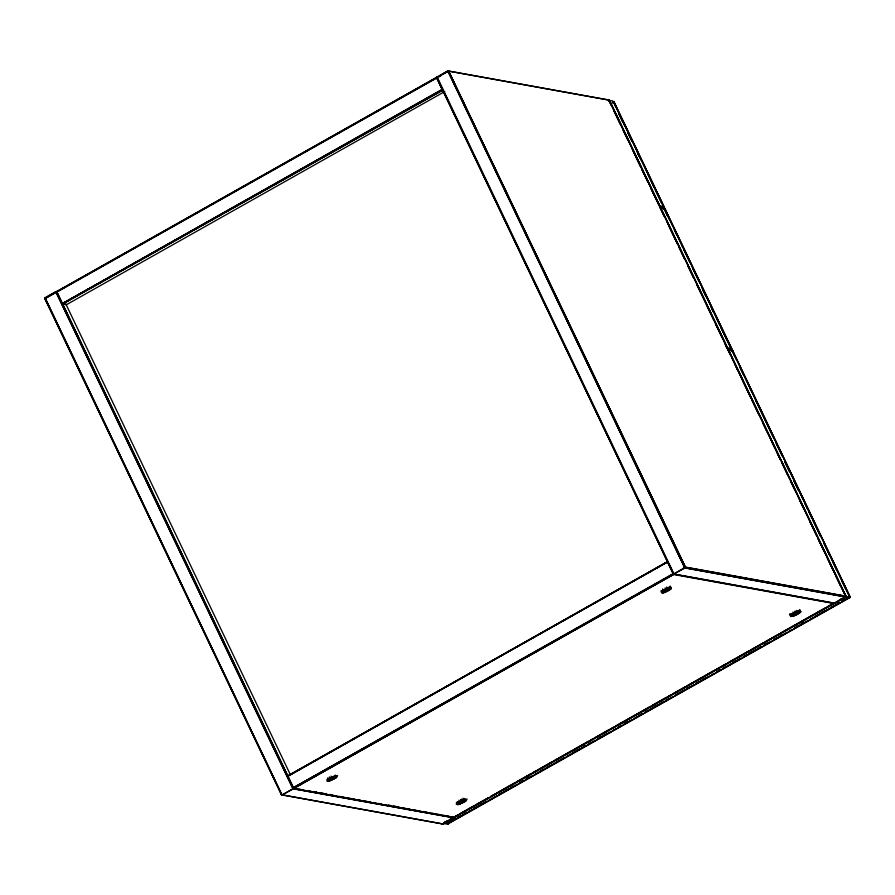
<?xml version="1.0" encoding="UTF-8"?>
<svg xmlns="http://www.w3.org/2000/svg" width="895" height="895" viewBox="0 0 895 895"><rect width="100%" height="100%" fill="white"/><g stroke="black" fill="none" stroke-linecap="round" stroke-linejoin="round"><path stroke-width="1.34" d="M287.821 776.357L287.72 775.696L287.821 776.357L667.502 561.713L673.588 574.478L436.503 77.418L436.615 78.089L56.832 292.072L56.676 291.513L293.817 788.473L673.588 574.478L834.229 603.566L834.118 602.894L834.218 603.554M444.815 91.503L66.241 304.815L62.415 303.729L442.6 90.194L436.48 77.451L56.676 291.513M448.887 822.415C449.077 824.619 449.111 820.077 451.315 821.051M662.747 207.181C665.869 205.749 660.745 209.139 659.85 206.991M730.387 348.714L730.421 349.475L730.32 348.513M664.616 209.911L664.571 208.143L660.096 207.73M736.674 360.148L732.378 350.202L728.273 349.43M449.357 819.753L454.179 816.978L454 817.974L443.226 824.038L281.422 794.738L282.35 794.928L293.146 788.842L293.538 787.913L293.806 788.461L293.247 787.723L673.364 574.277M845.909 597.155L846.066 596.171L845.674 597.11L834.397 603.264L845.909 597.155L846.066 596.171L685.436 567.094L674.036 574.064L437.174 77.048L436.726 77.865L448.171 70.839L685.436 567.094L685.055 568.034L673.409 574.042L436.782 77.138L447.735 70.918L448.887 71.164L447.959 70.973L443.495 73.77M454.168 816.99L453.776 817.929L442.779 824.127L442.063 823.803L442.991 824.004M56.922 291.904L56.038 291.669L45.265 297.867L44.884 298.796L56.989 291.983L55.837 291.736L45.041 297.822L44.828 298.684L56.452 291.692L293.392 788.316L454.447 817.549L834.274 603.398M613.802 103.395C615.189 100.844 609.987 99.725 609.036 101.627M282.138 794.883L673.241 574.109L293.347 787.913M44.884 298.796L44.951 297.878M293.538 787.913L292.911 788.808L55.837 291.736L293.101 788.674L454.224 817.75M685.436 567.094L684.809 567.989L447.735 70.918L609.495 100.162L447.735 70.918M447.69 824.094L850.25 597.278L448.194 823.434L448.977 823.378L444.804 822.673L443.461 823.434L447.589 824.15L448.451 822.897M437.006 77.171L436.782 77.988M671.384 588.474C670.858 585.408 663.161 590.107 661.192 591.942C661.729 595.007 669.415 590.308 671.384 588.474L670.254 586.102M800.835 611.9C800.309 608.846 792.612 613.545 790.643 615.368C791.18 618.434 798.866 613.735 800.835 611.9L799.705 609.54M336.52 777.453L337.628 775.641L330.96 777.565L326.832 780.977L330.255 780.686L335.916 777.889L336.52 777.453L335.39 775.081M465.959 800.88L467.078 799.078L461.261 800.577L456.282 804.415L459.706 804.113L465.366 801.316L465.959 800.88L464.829 798.519M845.685 597.099L846.066 596.171M439.02 76.578L441.257 75.18M439.098 76.567L441.414 75.135M443.73 73.714L448.887 71.164M662.546 207.483L663.967 206.723L613.903 101.761L612.616 102.489M443.383 823.389L844.79 597.301L848.829 598.039L850.25 597.278L732.378 350.202L850.239 597.278M56.698 291.714L436.458 77.585M436.503 77.809L56.754 291.882L293.482 788.115M439.199 76.623L441.627 75.258M442.141 89.645L62.359 303.629L442.029 89.455L442.6 90.194L62.65 304.043M62.415 303.729L442.253 89.836M62.538 303.897L442.376 89.992M612.415 102.388L613.836 101.672L663.956 206.734M612.851 102.69L613.97 102.064M613.109 102.992L613.959 102.522L663.866 206.667L659.19 205.828M613.243 103.182L613.925 102.791M662.647 206.689L663.587 206.555L662.736 207.036M662.703 206.879L663.385 206.488L614.518 104.044M663.318 208.938L664.705 208.278L731.707 348.748L730.354 349.497L727.59 349.016M663.531 209.083L664.75 208.401M663.654 209.206L664.772 208.58M730.443 348.893L731.707 348.748L730.286 349.497L730.175 348.189M730.477 349.061L731.327 348.58L664.761 209.038M730.488 349.318L731.607 348.692M731.271 351.108L732.49 350.426M731.394 351.22L732.513 350.594M731.528 351.366L732.513 350.806M287.675 775.92L667.502 561.702M287.687 775.999L667.457 561.926M287.742 776.166L667.491 562.094M293.291 787.824L673.029 573.729L673.588 574.478M683.019 568.459L685.447 567.083M293.649 788.327L673.543 574.445M446.907 821.073L444.367 822.371L447.041 821.218M455.443 816.329L457.994 814.819M460.298 813.589L473.813 805.903M476.106 804.683L479.899 802.479M480.973 801.942L488.267 797.837M490.695 796.46L494.51 794.245M496.781 793.037L500.596 790.822M501.636 790.296L510.329 785.329M511.369 784.814L515.196 782.588M517.444 781.391L531.026 773.672M533.252 772.486L535.892 770.931M538.108 769.745L551.712 762.014M553.915 760.839L557.798 758.58M558.782 758.099L572.408 750.346M574.579 749.193L578.494 746.922M579.445 746.452L588.239 741.44M589.178 740.982L593.105 738.688M595.253 737.547L599.191 735.265M600.12 734.806L608.924 729.772M609.842 729.335L613.489 727.277M615.917 725.901L635.707 714.691M636.591 714.266L649.96 706.726M652.388 705.361L656.404 703.022M657.254 702.62L666.137 697.541M666.976 697.138L670.624 695.079M673.062 693.715L677.09 691.365M677.918 690.974L685.212 686.857M687.651 685.492L692.92 682.449M693.726 682.068L705.886 675.21M706.312 674.908L713.606 670.791M714.4 670.422L726.55 663.575M728.989 662.199L734.303 659.134M735.063 658.776L742.358 654.67M742.828 654.334L748.433 651.236M750.871 649.871L755 647.477M755.727 647.13L763.021 643.024M765.46 641.648L770.819 638.56M771.535 638.224L775.685 635.808M776.401 635.484L778.829 634.119M781.257 632.743L783.696 631.378M784.21 631.009L791.516 626.892M792.198 626.578L799.503 622.472M800.04 622.092L804.359 619.732M804.907 619.351L812.212 615.234M812.873 614.932L820.167 610.826M820.726 610.435L825.033 608.085M827.461 606.709L832.898 603.577M840.013 599.572L842.441 598.207M449.48 819.842L488.469 797.769M490.818 796.55L588.284 741.53M589.29 741.071L608.969 729.872M609.954 729.425L666.182 697.641M667.099 697.227L834.867 602.693M838.514 600.635L840.953 599.27M526.696 778.583L529.124 777.207M625.169 723.093L627.596 721.728M801.45 623.77L803.878 622.394M448.954 822.617L451.382 821.241M458.676 817.135L461.115 815.77M463.543 814.394L465.971 813.029M474.484 808.23L481.778 804.124M484.206 802.748L486.645 801.383M500.014 793.843L502.442 792.478M504.881 791.102L508.528 789.054M510.955 787.678L513.383 786.313M520.677 782.196L523.116 780.832M525.544 779.455L529.191 777.408M541.352 770.55L543.78 769.185M546.207 767.809L549.854 765.762M557.149 761.645L559.588 760.28M562.015 758.904L564.454 757.539M572.957 752.74L580.251 748.634M582.69 747.269L585.117 745.893M588.765 743.834L591.192 742.47M598.486 738.364L600.925 736.988M603.353 735.623L607 733.564M619.161 726.718L621.589 725.342M624.016 723.977L627.663 721.918M639.824 715.071L642.252 713.695M644.691 712.331L648.338 710.272M650.766 708.907L658.06 704.79M660.488 703.425L662.926 702.049M665.354 700.684L669.001 698.626M676.296 694.52L678.734 693.144M681.162 691.779L683.59 690.403M687.237 688.356L689.676 686.98M696.97 682.874L699.398 681.498M701.825 680.133L705.473 678.074M717.633 671.228L720.061 669.863M722.5 668.487L726.147 666.428M733.441 662.322L735.869 660.957M738.297 659.581L740.736 658.217M743.163 656.84L746.81 654.782M749.238 653.417L756.532 649.311M758.971 647.935L761.399 646.57M763.827 645.194L767.474 643.147M774.779 639.03L777.207 637.665M779.634 636.289L782.073 634.924M795.442 627.384L797.87 626.019M800.309 624.643L803.956 622.596M816.106 615.738L818.545 614.373M820.972 612.997L824.619 610.949M831.914 606.832L834.341 605.467M836.78 604.091L839.208 602.727M841.636 601.35L845.283 599.303M448.317 823.176L466.026 813.208M468.454 811.832L486.69 801.562M489.129 800.197L496.423 796.08M498.851 794.715L517.086 784.434M519.514 783.069L523.161 781.011M525.6 779.646L532.894 775.529M535.322 774.164L543.836 769.364M546.263 768L564.499 757.718M566.938 756.353L585.173 746.072M587.601 744.707L594.895 740.59M597.323 739.225L610.703 731.696M613.131 730.32L615.559 728.955M617.997 727.579L621.645 725.521M624.072 724.156L631.367 720.05M633.794 718.674L642.308 713.886M644.736 712.509L662.971 702.239M665.41 700.863L672.704 696.757M675.132 695.381L693.368 685.111M695.807 683.735L709.176 676.206M711.603 674.83L714.042 673.465M716.47 672.089L720.117 670.042M722.545 668.666L740.78 658.396M743.219 657.019L761.455 646.749M763.882 645.373L771.177 641.268M773.604 639.903L786.985 632.362M789.412 630.997L791.851 629.621M794.279 628.256L807.648 620.716M810.087 619.351L839.264 602.906M841.692 601.541L848.986 597.424M447.489 824.161L449.055 823.098M609.529 100.967L659.593 205.94M730.421 349.475L730.231 348.312M848.907 598.028L848.784 596.842M447.936 823.847L449.022 823.31L448.059 823.657M608.589 100.05L609.372 100.095M684.809 567.989L448.361 70.873M833.961 602.984L835.136 603.219M673.846 574.143L673.331 573.908L835.024 603.275M56.363 291.692L293.258 788.506L454.291 817.549M281.768 794.984L44.784 298.136M673.588 574.154L436.682 77.317M45.097 297.99L281.947 794.961L45.041 297.822M846.167 596.394L685.391 567.296L448.675 71.007M850.172 597.278L685.29 567.497L448.429 70.895M846.2 596.73L685.167 567.698L448.171 70.839M447.936 70.85L684.999 567.855L846.133 596.931M684.91 567.933L845.999 597.088M673.521 574.131L834.677 603.308M316.897 792.243L314.145 791.739L316.897 792.467M319.638 792.735L326.507 793.977M329.248 794.48L332 794.973M378.674 803.419L381.427 803.923M391.037 805.657L388.285 805.164L391.025 805.88M393.755 806.048L396.519 806.652M293.448 788.215L296.301 788.73M299.053 789.121L301.794 789.726M308.663 790.867L311.404 791.471M319.649 792.847L326.507 794.201M329.259 794.592L336.117 795.946M338.869 796.326L345.727 797.68M348.479 798.071L355.337 799.425M358.089 799.806L360.83 800.41M363.583 800.801L370.44 802.155M373.193 802.546L375.922 803.151M378.686 803.531L381.415 804.146M393.789 806.272L400.636 807.626M403.399 808.006L410.246 809.36M413.009 809.751L419.867 811.105M422.619 811.485L429.477 812.839M432.229 813.231L434.959 813.835M437.722 814.226L440.452 814.83M443.204 815.323L450.062 816.564M293.012 788.741L454.101 817.907M281.466 794.805L443.226 824.038L442.164 823.892M673.331 573.908L674.271 574.109M281.433 794.726L282.361 794.928M727.143 347.898L731.685 348.748L664.705 208.278M845.216 596.305L846.144 596.551L609.338 100.016M730.891 348.423L703.011 289.566M850.026 597.166L732.502 351.053M281.5 794.861L44.761 298.46M456.886 802.681L458.229 804.538L457.278 802.312M327.436 779.243L328.778 781.111L327.827 778.885M326.955 779.444L328.163 781.223M456.953 802.546L458.229 804.538L457.3 802.491M327.503 779.109L328.778 781.111L327.85 779.064M457.703 802.2L458.934 804.359L457.804 801.987M328.252 778.773L329.483 780.921L328.353 778.56M457.009 802.379L458.229 804.538L457.054 802.2M327.559 778.952L328.778 781.111L327.604 778.762M457.658 802.021L458.934 804.359L457.815 802.256M328.208 778.583L329.483 780.921L327.805 777.777M632.306 149.275L640.731 166.929L635.897 156.86M659.984 207.304L664.213 216.12M667.222 222.43L677.459 243.865L668.99 226.245M687.673 265.334L693.726 277.92M723.227 339.72L715.374 323.363L721.348 336.005M731.662 357.385L750.927 397.738M759.956 416.656L752.091 400.3L758.054 412.964M762.92 423.011L780.44 459.538M789.468 478.456L781.592 462.111L787.533 474.775M790.621 481.04L796.695 493.592M797.893 496.11L817.169 536.474M818.31 539.058L826.197 555.392M665.332 210.56L673.107 226.86M674.304 229.377L682.079 245.677M683.277 248.183L691.052 264.484M692.249 266.99L700.024 283.301M739.684 366.447L775.148 440.787M776.345 443.316L782.353 455.913M785.362 462.212L820.816 536.553M823.825 542.851L849.668 597.043M614.473 104.346L615.682 106.863M618.68 113.173L624.688 125.77M627.697 132.068L631.904 140.884M636.714 150.964L640.921 159.791M647.532 173.652L654.144 187.514M655.341 190.031L661.349 202.628M665.287 210.862L669.494 219.7M674.315 229.791L676.721 234.848M681.531 244.939L682.74 247.467M683.948 249.985L689.967 262.604M692.976 268.914L698.995 281.533M702.004 287.843L706.211 296.681M711.033 306.784L713.438 311.829M716.447 318.139L719.457 324.449M720.665 326.977L726.684 339.597M732.423 351.623L734.817 356.657M739.617 366.715L743.823 375.52M749.82 388.106L751.017 390.623M755.827 400.692L757.025 403.209M758.222 405.726L766.03 422.082M767.228 424.588L773.224 437.174M776.222 443.461L782.23 456.047M785.228 462.335L789.424 471.139M794.234 481.208L798.429 490.012M805.03 503.851L807.435 508.886M808.632 511.403L811.631 517.69M812.828 520.208L820.637 536.564M823.635 542.862L829.631 555.437M832.641 561.736L836.836 570.54M841.636 580.598L845.842 589.413M618.602 113.441L622.786 122.223M627.574 132.27L631.769 141.052M637.755 153.604L638.952 156.11M665.209 211.175L667.614 216.21M703.022 290.45L706.032 296.748M712.028 309.323L713.225 311.84M785.072 462.469L789.267 471.262M794.066 481.309L798.25 490.102M609.182 99.983L846.167 596.831M609.014 100.005L846.066 597.01L827.338 557.988L833.267 570.663M633.492 151.814L634.689 154.332M657.377 202.046L658.586 204.563M659.962 207.327L664.179 216.154M687.64 265.356L693.659 277.976M700.886 293.112L696.668 284.274L714.199 320.802L707.497 306.985M735.187 365.015L737.592 370.071M742.402 380.162L750.827 397.816M762.864 423.055L767.071 431.882M771.893 441.973L774.298 447.019M777.307 453.329L780.317 459.638M790.542 481.085L794.76 489.912M799.571 500.014L803.777 508.841M809.796 521.461L811.004 523.978M812.201 526.506L817.023 536.597M818.22 539.114L824.239 551.734M836.277 576.962L840.483 585.8M725.476 345.246L726.673 347.763M798.832 610.323L799.951 612.695M798.228 610.759L799.358 613.131M797.534 611.207L798.664 613.578M796.203 610.479L797.904 614.026M795.957 612.102L797.087 614.473M794.536 611.341L796.237 614.887M794.245 612.907L795.375 615.279M792.825 612.079L794.514 615.626M792.567 613.556L793.697 615.928M791.795 613.802L792.925 616.174M791.09 613.981L792.22 616.353M790.475 614.093L791.605 616.465M789.961 614.138L791.09 616.51M789.558 614.115L790.688 616.487M669.874 586.482L671.004 588.854M669.382 586.896L670.512 589.268M668.778 587.333L669.907 589.704M668.084 587.78L669.214 590.152M666.753 587.042L668.453 590.599M666.506 588.675L667.636 591.036M665.086 587.903L666.786 591.461M664.795 589.481L665.925 591.852M663.945 589.827L665.063 592.199M662.557 588.944L664.247 592.49M662.345 590.376L663.475 592.736M661.64 590.555L662.77 592.915M661.025 590.666L662.155 593.038M464.236 798.955L465.366 801.316M462.972 798.217L464.673 801.763M462.782 799.85L463.901 802.211M461.395 799.101L463.084 802.658M460.545 799.526L462.245 803.072M460.254 801.103L461.384 803.464M458.833 800.264L460.522 803.811M458.576 801.752L459.706 804.113M334.786 775.518L335.916 777.889M334.092 775.965L335.222 778.337M333.332 776.424L334.461 778.784M332.515 776.86L333.645 779.221M331.094 776.099L332.795 779.646M330.803 777.665L331.933 780.037M329.382 776.838L331.072 780.384M329.125 778.314L330.255 780.686M65.749 303.774L290.428 774.824M56.732 291.412L56.832 292.072M454.492 817.392L454.492 817.392M457.613 804.65L456.394 802.882L457.613 804.65M611.229 105.129L608.813 100.083L611.229 105.129M620.257 124.047L614.238 111.439L620.246 124.058M627.484 139.184L623.267 130.357L627.473 139.195M647.958 182.065L641.928 169.468L647.935 182.088M656.986 200.983L650.956 188.386L656.952 201.017M684.686 259.002L678.645 246.416L684.641 259.047M730.454 354.856L724.402 342.282L730.365 354.923"/></g></svg>
